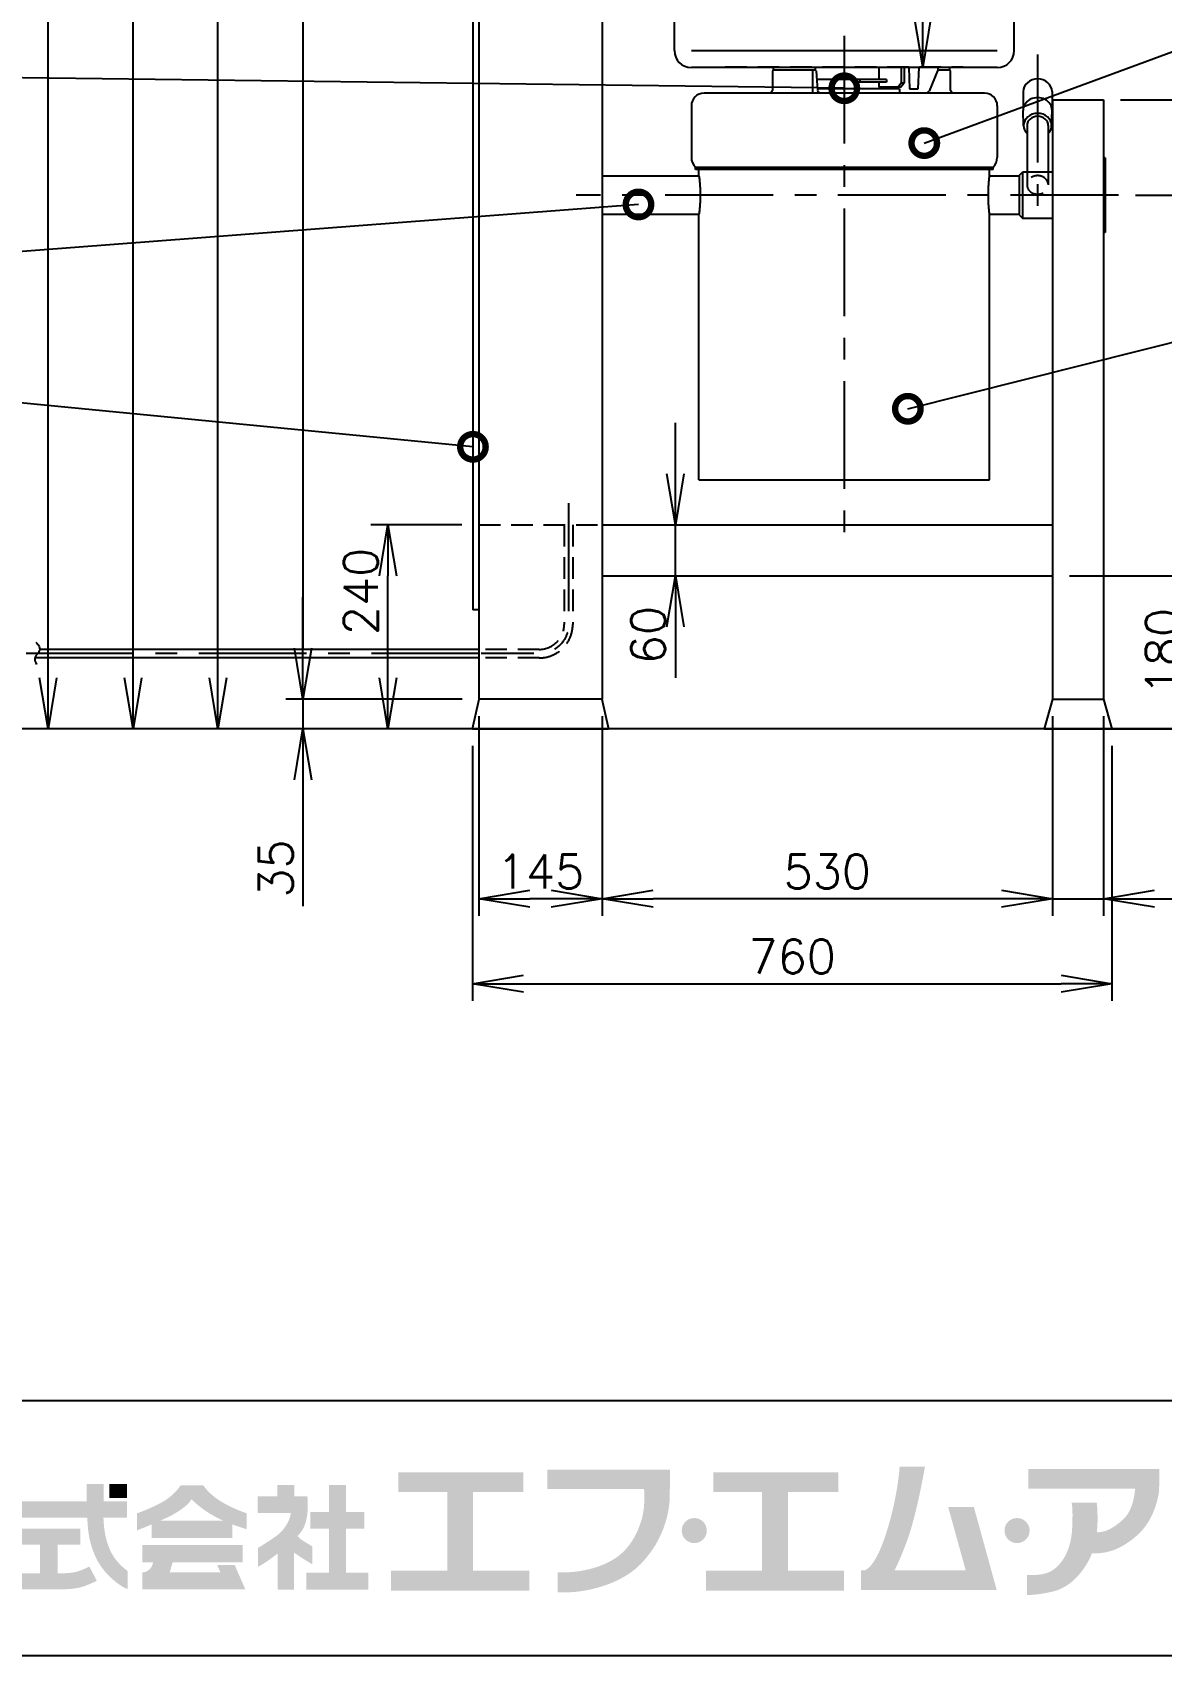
# Model space of a CAD drawing. Extents: x 460 to 8100, y 0 to 5507.
# Drawn here: x 1205 to 2534, y 0 to 1910 of the extents above; entities that cross this region are included whole.
import ezdxf

# ---------------------------------------------------------------- set-up
doc = ezdxf.new("R2010")
doc.units = 0
doc.header["$LTSCALE"] = 4
doc.header["$PDMODE"] = 3
doc.linetypes.add('CENTER', pattern=[50.8, 31.75, -6.35, 6.35, -6.35])
doc.linetypes.add('HIDDEN', pattern=[9.525, 6.35, -3.175])
doc.layers.get('0').update_dxf_attribs({"linetype": 'CONTINUOUS'})
doc.layers.get('DEFPOINTS').update_dxf_attribs({"linetype": 'CONTINUOUS'})
for name, color, linetype in [('DANMEN', 7, 'CONTINUOUS'), ('SUNPOU', 7, 'CONTINUOUS'), ('WAKU', 7, 'CONTINUOUS')]:
    doc.layers.add(name, color=color, linetype=linetype)
doc.styles.get("Standard").update_dxf_attribs({"font": 'romans.shx', "bigfont": 'extfont.shx'})
doc.dimstyles.get("Standard").update_dxf_attribs({"dimscale": 20, "dimtxt": 2, "dimasz": 3, "dimexe": 1, "dimexo": 1, "dimgap": 0.6, "dimtad": 3, "dimdec": 0, "dimzin": 0, "dimdsep": 46, "dimtxsty": 'STANDARD', "dimblk1": 'OPEN', "dimblk2": 'OPEN', "dimsah": 1, "dimcen": 1.5, "dimadec": 0, "dimazin": 0, "dimtfac": 1, "dimtdec": 0, "dimtmove": 0, "dimatfit": 0, "dimldrblk": 'DOTSMALL', "dimfxl": 1, "dimtvp": 1, "dimtolj": 1, "dimtzin": 0, "dimarcsym": 0})

# ---------------------------------------------------------------- blocks, each defined once
blk = doc.blocks.new('_OPEN')
at = {"color": 0, "linetype": 'ByBlock'}
for p, q in [((-1, 0.167), (0, 0)), ((0, 0), (-1, -0.167)), ((0, 0), (-1, 0))]:
    blk.add_line(p, q, dxfattribs=at)
blk = doc.blocks.new('*D2')
at = {"layer": 'DEFPOINTS', "color": 0}
for p in [(1961.6, 1330.4), (1961.6, 1330.4), (1961.6, 1270.4)]:
    blk.add_point(p, dxfattribs=at)
at = {"layer": 'SUNPOU', "color": 0, "lineweight": -2}
for p, q in [((1961.6, 1390.4), (1961.6, 1450.4)), ((1961.6, 1270.4), (1961.6, 1330.4)), ((1961.6, 1210.4), (1961.6, 1150.4))]:
    blk.add_line(p, q, dxfattribs=at)
at = {"layer": 'SUNPOU', "color": 0, "lineweight": -2, "xscale": 60, "yscale": 60, "zscale": 60}
for p, rotation in [((1961.6, 1330.4), 270), ((1961.6, 1270.4), 90)]:
    blk.add_blockref('_OPEN', p, dxfattribs=dict(at, rotation=rotation))
at = {"layer": 'SUNPOU', "color": 0, "insert": (1929.6, 1200.7), "char_height": 40, "attachment_point": 5, "rotation": 90}
blk.add_mtext('\\A1;60', dxfattribs=at)
blk = doc.blocks.new('_DotSmall')
at = {"color": 0, "linetype": 'ByBlock', "const_width": 0.5}
blk.add_lwpolyline([(-0.0625, 0, 1), (0.0625, 0, 1)], format="xyb", close=True, dxfattribs=at)
blk = doc.blocks.new('*D11')
at = {"layer": 'DEFPOINTS', "color": 0}
for p in [(1623.3, 1330.4), (1730.3, 1330.4), (1722.8, 1090.4)]:
    blk.add_point(p, dxfattribs=at)
at = {"layer": 'SUNPOU', "color": 0, "lineweight": -2}
for p, q in [((1710.3, 1330.4), (1603.3, 1330.4)), ((1623.3, 1150.4), (1623.3, 1270.4)), ((1702.8, 1090.4), (1603.3, 1090.4))]:
    blk.add_line(p, q, dxfattribs=at)
at = {"layer": 'SUNPOU', "color": 0, "lineweight": -2, "xscale": 60, "yscale": 60, "zscale": 60}
for p, rotation in [((1623.3, 1330.4), 90), ((1623.3, 1090.4), 270)]:
    blk.add_blockref('_OPEN', p, dxfattribs=dict(at, rotation=rotation))
at = {"layer": 'SUNPOU', "color": 0, "insert": (1591.3, 1252), "char_height": 40, "attachment_point": 5, "rotation": 90}
blk.add_mtext('\\A1;240', dxfattribs=at)
blk = doc.blocks.new('*D12')
at = {"layer": 'DEFPOINTS', "color": 0}
for p in [(1730.8, 1125.4), (1523.3, 1090.4), (1715.3, 1090.4)]:
    blk.add_point(p, dxfattribs=at)
at = {"layer": 'SUNPOU', "color": 0, "lineweight": -2}
for p, q in [((1523.3, 1185.4), (1523.3, 1245.4)), ((1710.8, 1125.4), (1503.3, 1125.4)), ((1523.3, 1125.4), (1523.3, 1090.4)), ((1695.3, 1090.4), (1503.3, 1090.4)), ((1523.3, 1030.4), (1523.3, 881.7))]:
    blk.add_line(p, q, dxfattribs=at)
at = {"layer": 'SUNPOU', "color": 0, "lineweight": -2, "xscale": 60, "yscale": 60, "zscale": 60}
for p, rotation in [((1523.3, 1125.4), 270), ((1523.3, 1090.4), 90)]:
    blk.add_blockref('_OPEN', p, dxfattribs=dict(at, rotation=rotation))
at = {"layer": 'SUNPOU', "color": 0, "insert": (1491.3, 926), "char_height": 40, "attachment_point": 5, "rotation": 90}
blk.add_mtext('\\A1;35', dxfattribs=at)
blk = doc.blocks.new('*D13')
at = {"layer": 'DEFPOINTS', "color": 0}
for p in [(1423.3, 2475.4), (1730.3, 2475.4), (1722.8, 1090.4)]:
    blk.add_point(p, dxfattribs=at)
at = {"layer": 'SUNPOU', "color": 0, "lineweight": -2}
for p, q in [((1710.3, 2475.4), (1403.3, 2475.4)), ((1423.3, 1150.4), (1423.3, 2415.4)), ((1702.8, 1090.4), (1403.3, 1090.4))]:
    blk.add_line(p, q, dxfattribs=at)
at = {"layer": 'SUNPOU', "color": 0, "lineweight": -2, "xscale": 60, "yscale": 60, "zscale": 60}
for p, rotation in [((1423.3, 2475.4), 90), ((1423.3, 1090.4), 270)]:
    blk.add_blockref('_OPEN', p, dxfattribs=dict(at, rotation=rotation))
at = {"layer": 'SUNPOU', "color": 0, "insert": (1391.3, 2016.5), "char_height": 40, "attachment_point": 5, "rotation": 90}
blk.add_mtext('\\A1;1385', dxfattribs=at)
blk = doc.blocks.new('*D14')
at = {"layer": 'DEFPOINTS', "color": 0}
for p in [(1730.3, 2475.4), (1523.3, 1125.4), (1730.8, 1125.4)]:
    blk.add_point(p, dxfattribs=at)
at = {"layer": 'SUNPOU', "color": 0, "lineweight": -2}
for p, q in [((1710.3, 2475.4), (1503.3, 2475.4)), ((1523.3, 2415.4), (1523.3, 1185.4)), ((1710.8, 1125.4), (1503.3, 1125.4))]:
    blk.add_line(p, q, dxfattribs=at)
at = {"layer": 'SUNPOU', "color": 0, "lineweight": -2, "xscale": 60, "yscale": 60, "zscale": 60}
for p, rotation in [((1523.3, 2475.4), 90), ((1523.3, 1125.4), 270)]:
    blk.add_blockref('_OPEN', p, dxfattribs=dict(at, rotation=rotation))
at = {"layer": 'SUNPOU', "color": 0, "insert": (1491.3, 2016.5), "char_height": 40, "attachment_point": 5, "rotation": 90}
blk.add_mtext('\\A1;1350', dxfattribs=at)
blk = doc.blocks.new('*D15')
at = {"layer": 'DEFPOINTS', "color": 0}
for p in [(1223.3, 3003.2), (1910.3, 3003.2), (1722.8, 1090.4)]:
    blk.add_point(p, dxfattribs=at)
at = {"layer": 'SUNPOU', "color": 0, "lineweight": -2}
for p, q in [((1890.3, 3003.2), (1203.3, 3003.2)), ((1223.3, 1150.4), (1223.3, 2943.2)), ((1702.8, 1090.4), (1203.3, 1090.4))]:
    blk.add_line(p, q, dxfattribs=at)
at = {"layer": 'SUNPOU', "color": 0, "lineweight": -2, "xscale": 60, "yscale": 60, "zscale": 60}
for p, rotation in [((1223.3, 3003.2), 90), ((1223.3, 1090.4), 270)]:
    blk.add_blockref('_OPEN', p, dxfattribs=dict(at, rotation=rotation))
at = {"layer": 'SUNPOU', "color": 0, "insert": (1191.3, 2016.5), "char_height": 40, "attachment_point": 5, "rotation": 90}
blk.add_mtext('\\A1;1915', dxfattribs=at)
blk = doc.blocks.new('*D16')
at = {"layer": 'DEFPOINTS', "color": 0}
for p in [(2483, 1718.4), (2667.3, 1718.4), (2475.3, 1090.4)]:
    blk.add_point(p, dxfattribs=at)
at = {"layer": 'SUNPOU', "color": 0, "lineweight": -2}
for p, q in [((2503, 1718.4), (2687.3, 1718.4)), ((2667.3, 1150.4), (2667.3, 1658.4)), ((2495.3, 1090.4), (2687.3, 1090.4))]:
    blk.add_line(p, q, dxfattribs=at)
at = {"layer": 'SUNPOU', "color": 0, "lineweight": -2, "xscale": 60, "yscale": 60, "zscale": 60}
for p, rotation in [((2667.3, 1718.4), 90), ((2667.3, 1090.4), 270)]:
    blk.add_blockref('_OPEN', p, dxfattribs=dict(at, rotation=rotation))
at = {"layer": 'SUNPOU', "color": 0, "insert": (2635.3, 1410.4), "char_height": 40, "attachment_point": 5, "rotation": 90}
blk.add_mtext('\\A1;628', dxfattribs=at)
blk = doc.blocks.new('*D17')
at = {"layer": 'DEFPOINTS', "color": 0}
for p in [(2465.3, 1830.4), (2767.3, 1830.4), (2482.8, 1090.4)]:
    blk.add_point(p, dxfattribs=at)
at = {"layer": 'SUNPOU', "color": 0, "lineweight": -2}
for p, q in [((2485.3, 1830.4), (2787.3, 1830.4)), ((2767.3, 1150.4), (2767.3, 1770.4)), ((2502.8, 1090.4), (2787.3, 1090.4))]:
    blk.add_line(p, q, dxfattribs=at)
at = {"layer": 'SUNPOU', "color": 0, "lineweight": -2, "xscale": 60, "yscale": 60, "zscale": 60}
for p, rotation in [((2767.3, 1830.4), 90), ((2767.3, 1090.4), 270)]:
    blk.add_blockref('_OPEN', p, dxfattribs=dict(at, rotation=rotation))
at = {"layer": 'SUNPOU', "color": 0, "insert": (2735.3, 1460.4), "char_height": 40, "attachment_point": 5, "rotation": 90}
blk.add_mtext('\\A1;740', dxfattribs=at)
blk = doc.blocks.new('*D18')
at = {"layer": 'DEFPOINTS', "color": 0}
for p in [(2193.2, 2381.4), (2867.3, 2381.4), (2475.3, 1090.4)]:
    blk.add_point(p, dxfattribs=at)
at = {"layer": 'SUNPOU', "color": 0, "lineweight": -2}
for p, q in [((2213.2, 2381.4), (2887.3, 2381.4)), ((2867.3, 1150.4), (2867.3, 2321.4)), ((2495.3, 1090.4), (2887.3, 1090.4))]:
    blk.add_line(p, q, dxfattribs=at)
at = {"layer": 'SUNPOU', "color": 0, "lineweight": -2, "xscale": 60, "yscale": 60, "zscale": 60}
for p, rotation in [((2867.3, 2381.4), 90), ((2867.3, 1090.4), 270)]:
    blk.add_blockref('_OPEN', p, dxfattribs=dict(at, rotation=rotation))
at = {"layer": 'SUNPOU', "color": 0, "insert": (2835.3, 1735.9), "char_height": 40, "attachment_point": 5, "rotation": 90}
blk.add_mtext('\\A1;1290', dxfattribs=at)
blk = doc.blocks.new('*D19')
at = {"layer": 'DEFPOINTS', "color": 0}
for p in [(2405.3, 1270.4), (2395.3, 1090.4), (2567.3, 1090.4)]:
    blk.add_point(p, dxfattribs=at)
at = {"layer": 'SUNPOU', "color": 0, "lineweight": -2}
for p, q in [((2425.3, 1270.4), (2587.3, 1270.4)), ((2567.3, 1210.4), (2567.3, 1150.4)), ((2415.3, 1090.4), (2587.3, 1090.4))]:
    blk.add_line(p, q, dxfattribs=at)
at = {"layer": 'SUNPOU', "color": 0, "lineweight": -2, "xscale": 60, "yscale": 60, "zscale": 60}
for p, rotation in [((2567.3, 1270.4), 90), ((2567.3, 1090.4), 270)]:
    blk.add_blockref('_OPEN', p, dxfattribs=dict(at, rotation=rotation))
at = {"layer": 'SUNPOU', "color": 0, "insert": (2535.3, 1181.2), "char_height": 40, "attachment_point": 5, "rotation": 90}
blk.add_mtext('\\A1;180', dxfattribs=at)
blk = doc.blocks.new('*D20')
at = {"layer": 'DEFPOINTS', "color": 0}
for p in [(1875.3, 1125.4), (2405.3, 1125.4), (1875.3, 890.4)]:
    blk.add_point(p, dxfattribs=at)
at = {"layer": 'SUNPOU', "color": 0, "lineweight": -2}
for p, q in [((1875.3, 1105.4), (1875.3, 870.4)), ((2405.3, 1105.4), (2405.3, 870.4)), ((2345.3, 890.4), (1935.3, 890.4))]:
    blk.add_line(p, q, dxfattribs=at)
at = {"layer": 'SUNPOU', "color": 0, "lineweight": -2, "xscale": 60, "yscale": 60, "zscale": 60, "rotation": 180}
blk.add_blockref('_OPEN', (1875.3, 890.4), dxfattribs=at)
at = {"layer": 'SUNPOU', "color": 0, "lineweight": -2, "xscale": 60, "yscale": 60, "zscale": 60}
blk.add_blockref('_OPEN', (2405.3, 890.4), dxfattribs=at)
at = {"layer": 'SUNPOU', "color": 0, "insert": (2140.3, 922.4), "char_height": 40, "attachment_point": 5}
blk.add_mtext('\\A1;530', dxfattribs=at)
blk = doc.blocks.new('*D21')
at = {"layer": 'DEFPOINTS', "color": 0}
for p in [(1722.8, 1090.4), (2475.3, 1090.4), (2475.3, 790.4)]:
    blk.add_point(p, dxfattribs=at)
at = {"layer": 'SUNPOU', "color": 0, "lineweight": -2}
for p, q in [((1722.8, 1070.4), (1722.8, 770.4)), ((2475.3, 1070.4), (2475.3, 770.4)), ((1782.8, 790.4), (2415.3, 790.4))]:
    blk.add_line(p, q, dxfattribs=at)
at = {"layer": 'SUNPOU', "color": 0, "lineweight": -2, "xscale": 60, "yscale": 60, "zscale": 60, "rotation": 180}
blk.add_blockref('_OPEN', (1722.8, 790.4), dxfattribs=at)
at = {"layer": 'SUNPOU', "color": 0, "lineweight": -2, "xscale": 60, "yscale": 60, "zscale": 60}
blk.add_blockref('_OPEN', (2475.3, 790.4), dxfattribs=at)
at = {"layer": 'SUNPOU', "color": 0, "insert": (2099, 822.4), "char_height": 40, "attachment_point": 5}
blk.add_mtext('\\A1;760', dxfattribs=at)
blk = doc.blocks.new('*D22')
at = {"layer": 'DEFPOINTS', "color": 0}
for p in [(1730.3, 1125.4), (1875.3, 1125.4), (1730.3, 890.4)]:
    blk.add_point(p, dxfattribs=at)
at = {"layer": 'SUNPOU', "color": 0, "lineweight": -2}
for p, q in [((1730.3, 1105.4), (1730.3, 870.4)), ((1875.3, 1105.4), (1875.3, 870.4)), ((1815.3, 890.4), (1790.3, 890.4))]:
    blk.add_line(p, q, dxfattribs=at)
at = {"layer": 'SUNPOU', "color": 0, "lineweight": -2, "xscale": 60, "yscale": 60, "zscale": 60, "rotation": 180}
blk.add_blockref('_OPEN', (1730.3, 890.4), dxfattribs=at)
at = {"layer": 'SUNPOU', "color": 0, "lineweight": -2, "xscale": 60, "yscale": 60, "zscale": 60}
blk.add_blockref('_OPEN', (1875.3, 890.4), dxfattribs=at)
at = {"layer": 'SUNPOU', "color": 0, "insert": (1802.8, 922.4), "char_height": 40, "attachment_point": 5}
blk.add_mtext('\\A1;145', dxfattribs=at)
blk = doc.blocks.new('*D24')
at = {"layer": 'DEFPOINTS', "color": 0}
for p in [(2252.6, 2248.4), (2252.6, 1869.4), (2252.6, 1869.4)]:
    blk.add_point(p, dxfattribs=at)
at = {"layer": 'SUNPOU', "color": 0, "lineweight": -2}
blk.add_line((2252.6, 2188.4), (2252.6, 1929.4), dxfattribs=at)
at = {"layer": 'SUNPOU', "color": 0, "lineweight": -2, "xscale": 60, "yscale": 60, "zscale": 60}
for p, rotation in [((2252.6, 2248.4), 90), ((2252.6, 1869.4), 270)]:
    blk.add_blockref('_OPEN', p, dxfattribs=dict(at, rotation=rotation))
at = {"layer": 'SUNPOU', "color": 0, "insert": (2220.6, 2058.9), "char_height": 40, "attachment_point": 5, "rotation": 90}
blk.add_mtext('\\A1;380', dxfattribs=at)
blk = doc.blocks.new('*D5')
at = {"layer": 'DEFPOINTS', "color": 0}
for p in [(2405.3, 1125.4), (2465.3, 1125.4), (2465.3, 890.4)]:
    blk.add_point(p, dxfattribs=at)
at = {"layer": 'SUNPOU', "color": 0, "lineweight": -2}
for p, q in [((2405.3, 1105.4), (2405.3, 870.4)), ((2465.3, 1105.4), (2465.3, 870.4)), ((2345.3, 890.4), (2285.3, 890.4)), ((2405.3, 890.4), (2465.3, 890.4)), ((2525.3, 890.4), (2683.1, 890.4))]:
    blk.add_line(p, q, dxfattribs=at)
at = {"layer": 'SUNPOU', "color": 0, "lineweight": -2, "xscale": 60, "yscale": 60, "zscale": 60}
blk.add_blockref('_OPEN', (2405.3, 890.4), dxfattribs=at)
at = {"layer": 'SUNPOU', "color": 0, "lineweight": -2, "xscale": 60, "yscale": 60, "zscale": 60, "rotation": 180}
blk.add_blockref('_OPEN', (2465.3, 890.4), dxfattribs=at)
at = {"layer": 'SUNPOU', "color": 0, "insert": (2639.7, 922.4), "char_height": 40, "attachment_point": 5}
blk.add_mtext('\\A1;60', dxfattribs=at)
blk = doc.blocks.new('*D29')
at = {"layer": 'DEFPOINTS', "color": 0}
for p in [(1323.3, 2825.3), (1767.2, 2825.3), (1722.8, 1090.4)]:
    blk.add_point(p, dxfattribs=at)
at = {"layer": 'SUNPOU', "color": 0, "lineweight": -2}
for p, q in [((1747.2, 2825.3), (1303.3, 2825.3)), ((1323.3, 1150.4), (1323.3, 2765.3)), ((1702.8, 1090.4), (1303.3, 1090.4))]:
    blk.add_line(p, q, dxfattribs=at)
at = {"layer": 'SUNPOU', "color": 0, "lineweight": -2, "xscale": 60, "yscale": 60, "zscale": 60}
for p, rotation in [((1323.3, 2825.3), 90), ((1323.3, 1090.4), 270)]:
    blk.add_blockref('_OPEN', p, dxfattribs=dict(at, rotation=rotation))
at = {"layer": 'SUNPOU', "color": 0, "insert": (1291.3, 2016.5), "char_height": 40, "attachment_point": 5, "rotation": 90}
blk.add_mtext('\\A1;1735', dxfattribs=at)

msp = doc.modelspace()

# ---------------------------------------------------------------- hatches: boundary and pattern name
at = {"layer": 'WAKU'}
for points in [[(1723.4, 100), (1723.4, 192.6), (1782.6, 192.6), (1782.6, 215.6), (1635.5, 215.6), (1635.5, 192.6), (1693.1, 192.6), (1693.1, 100), (1626.9, 100), (1626.9, 76.3), (1789.6, 76.3), (1789.6, 100)], [(2093.9, 100), (2093.9, 192.6), (2153.1, 192.6), (2153.1, 215.6), (2006, 215.6), (2006, 192.6), (2063.6, 192.6), (2063.6, 100), (1997.4, 100), (1997.4, 76.3), (2160.1, 76.3), (2160.1, 100)], [(1316.1, 185.5), (1295.3, 185.5), (1295.3, 201.8), (1316.1, 201.8)], [(1573.8, 97.4), (1573.8, 149.3), (1595.6, 149.3), (1595.6, 168.8), (1573.8, 168.8), (1573.8, 200.6), (1554.1, 200.6), (1554.1, 168.8), (1532.1, 168.8), (1532.1, 149.3), (1554.1, 149.3), (1554.1, 97.4), (1527.4, 97.4), (1527.4, 77.7), (1600.3, 77.7), (1600.3, 97.4)]]:
    msp.add_hatch(color=1, dxfattribs=at).paths.add_polyline_path(points)
h = msp.add_hatch(color=1, dxfattribs=at)
edge = h.paths.add_edge_path()
edge.add_spline(control_points=[(1955, 196.1), (1955, 196.1), (1955, 200.2), (1955, 200.2), (1955, 202.9), (1955.1, 204.5), (1955, 204.7), (1955, 204.7), (1955, 218.7), (1955, 218.7), (1955, 218.7), (1810.7, 218.7), (1810.7, 218.7), (1810.7, 218.7), (1810.7, 196.1), (1810.7, 196.1), (1810.7, 196.1), (1924.7, 196.1), (1924.7, 196.1), (1925.3, 188.2), (1925.7, 171.6), (1921.1, 157.5), (1916.2, 142.7), (1910, 132.1), (1901.4, 123.2), (1884.1, 105.2), (1851.7, 96.7), (1823.2, 97.9), (1823.2, 97.9), (1823.2, 97.9), (1823.2, 97.9), (1823.2, 97.9), (1823.2, 74.3), (1823.2, 74.3), (1823.2, 74.3), (1823.2, 74.3), (1823.2, 74.3), (1858.2, 72.8), (1898.6, 84.9), (1920.5, 107.5), (1931, 118.3), (1940.4, 131.4), (1947, 148.3), (1953.3, 164.5), (1955, 179.2), (1954.9, 189.5), (1954.9, 192), (1954.9, 194.2), (1955, 196.1), (1955, 196.1), (1955, 196.1), (1955, 196.1)], knot_values=[0, 0, 0, 0, 1, 1, 1, 2, 2, 2, 3, 3, 3, 4, 4, 4, 5, 5, 5, 6, 6, 6, 7, 7, 7, 8, 8, 8, 9, 9, 9, 10, 10, 10, 11, 11, 11, 12, 12, 12, 13, 13, 13, 14, 14, 14, 15, 15, 15, 16, 16, 16, 17, 17, 17, 17], degree=3, periodic=0)
h = msp.add_hatch(color=1, dxfattribs=at)
edge = h.paths.add_edge_path()
edge.add_spline(control_points=[(2312.8, 174.6), (2312.8, 174.6), (2282.6, 174.6), (2282.6, 174.6), (2282.6, 174.6), (2303.1, 100.4), (2303.1, 100.4), (2303.1, 100.4), (2219.5, 100.4), (2219.5, 100.4), (2221.9, 105.1), (2227.3, 116.2), (2234.3, 135.5), (2245.8, 166.7), (2255.2, 222.3), (2255.2, 222.3), (2255.2, 222.3), (2225.4, 222.3), (2225.4, 222.3), (2225.4, 222.3), (2223.4, 185), (2208.4, 140.3), (2198.3, 109.8), (2189.1, 102.2), (2184.4, 100.4), (2184.4, 100.4), (2179.9, 100.4), (2179.9, 100.4), (2179.9, 100.4), (2179.9, 77.3), (2179.9, 77.3), (2179.9, 77.3), (2309.5, 77.3), (2309.5, 77.3), (2309.5, 77.3), (2329.2, 77.3), (2329.2, 77.3), (2329.2, 77.3), (2339.6, 77.3), (2339.6, 77.3), (2339.6, 77.3), (2312.8, 174.6), (2312.8, 174.6)], knot_values=[0, 0, 0, 0, 1, 1, 1, 2, 2, 2, 3, 3, 3, 4, 4, 4, 5, 5, 5, 6, 6, 6, 7, 7, 7, 8, 8, 8, 9, 9, 9, 10, 10, 10, 11, 11, 11, 12, 12, 12, 13, 13, 13, 14, 14, 14, 14], degree=3, periodic=0)
h = msp.add_hatch(color=1, dxfattribs=at)
edge = h.paths.add_edge_path()
edge.add_spline(control_points=[(2531, 203.2), (2531, 203.2), (2531, 219.5), (2531, 219.5), (2531, 219.5), (2377, 219.5), (2377, 219.5), (2377, 219.5), (2377, 196.3), (2377, 196.3), (2377, 196.3), (2502.5, 196.3), (2502.5, 196.3), (2502.1, 190.1), (2499.9, 170.8), (2489, 160.7), (2475.9, 148.5), (2466.4, 145), (2457.7, 145), (2457.6, 145), (2457.6, 145), (2457.5, 145), (2459.4, 162.9), (2457.4, 179.8), (2457.4, 179.8), (2457.4, 179.8), (2427.8, 179.8), (2427.8, 179.8), (2427.8, 179.8), (2429.7, 174.8), (2428.4, 149.1), (2426.9, 121.2), (2414.7, 105.8), (2404, 99.5), (2393.3, 93.1), (2375.3, 94.8), (2375.3, 94.8), (2375.3, 94.8), (2375.3, 71.3), (2375.3, 71.3), (2375.3, 71.3), (2384.6, 70.5), (2404.9, 75.1), (2422.9, 79.2), (2438.4, 92.8), (2449.8, 115.4), (2450.1, 116), (2451.2, 119.5), (2451.5, 120.1), (2465.4, 120.2), (2481.4, 121.3), (2504.1, 140.7), (2521.8, 155.7), (2528.7, 179.4), (2530.5, 192.3), (2530.5, 192.3), (2531, 203.2), (2531, 203.2)], knot_values=[0, 0, 0, 0, 1, 1, 1, 2, 2, 2, 3, 3, 3, 4, 4, 4, 5, 5, 5, 6, 6, 6, 7, 7, 7, 8, 8, 8, 9, 9, 9, 10, 10, 10, 11, 11, 11, 12, 12, 12, 13, 13, 13, 14, 14, 14, 15, 15, 15, 16, 16, 16, 17, 17, 17, 18, 18, 18, 19, 19, 19, 19], degree=3, periodic=0)
h = msp.add_hatch(color=1, dxfattribs=at)
edge = h.paths.add_edge_path()
edge.add_spline(control_points=[(1298.4, 120), (1294.6, 126.9), (1291.7, 135.7), (1290.3, 144.1), (1289.1, 150.8), (1288.7, 157.8), (1288.5, 162.2), (1288.5, 162.2), (1316.1, 162.2), (1316.1, 162.2), (1316.1, 162.2), (1316.1, 181.3), (1316.1, 181.3), (1316.1, 181.3), (1288.9, 181.3), (1288.9, 181.3), (1288.9, 181.3), (1288.9, 201.8), (1288.9, 201.8), (1288.9, 201.8), (1268.7, 201.8), (1268.7, 201.8), (1268.7, 201.8), (1268.7, 181.3), (1268.7, 181.3), (1268.7, 181.3), (1185.5, 181.3), (1185.5, 181.3), (1185.5, 181.3), (1185.5, 162.2), (1185.5, 162.2), (1185.5, 162.2), (1269.5, 162.2), (1269.5, 162.2), (1269.7, 157.2), (1270.1, 149.1), (1271.5, 140.9), (1273.3, 130.5), (1277.1, 119.6), (1281.8, 111), (1292.2, 92.1), (1309.8, 81.7), (1311.4, 80.8), (1313, 79.8), (1317.1, 78.1), (1317.1, 78.1), (1317.1, 78.1), (1317.1, 99.3), (1317.1, 99.3), (1312.2, 102.9), (1303.8, 110.1), (1298.4, 120)], knot_values=[0, 0, 0, 0, 1, 1, 1, 2, 2, 2, 3, 3, 3, 4, 4, 4, 5, 5, 5, 6, 6, 6, 7, 7, 7, 8, 8, 8, 9, 9, 9, 10, 10, 10, 11, 11, 11, 12, 12, 12, 13, 13, 13, 14, 14, 14, 15, 15, 15, 16, 16, 16, 17, 17, 17, 17], degree=3, periodic=0)
h = msp.add_hatch(color=1, dxfattribs=at)
edge = h.paths.add_edge_path()
edge.add_spline(control_points=[(1355.1, 158.6), (1361.1, 161.2), (1366.7, 163.8), (1369.9, 165.6), (1380, 171.3), (1389.9, 178.6), (1391.7, 183.5), (1392.1, 183.6), (1392.5, 183.8), (1393, 183.4), (1393.1, 182.2), (1404.1, 173), (1412.5, 167.7), (1418.1, 164.2), (1424.1, 161.1), (1429.9, 158.6), (1429.9, 158.6), (1355.1, 158.6), (1355.1, 158.6)], knot_values=[0, 0, 0, 0, 1, 1, 1, 2, 2, 2, 3, 3, 3, 4, 4, 4, 5, 5, 5, 6, 6, 6, 6], degree=3, periodic=0)
edge = h.paths.add_edge_path(flags=16)
edge.add_spline(control_points=[(1457.1, 167.4), (1457.1, 167.4), (1444.6, 171.4), (1431.4, 178.6), (1412.8, 188.7), (1406, 200.4), (1406, 200.4), (1406, 200.4), (1379.3, 200.4), (1379.3, 200.4), (1379.3, 200.4), (1372.3, 187.9), (1355.7, 179.4), (1339.1, 170.8), (1327.9, 167.4), (1327.9, 167.4), (1327.9, 167.4), (1327.9, 147.2), (1327.9, 147.2), (1327.9, 147.2), (1336, 150.4), (1345.3, 154.3), (1345.3, 154.3), (1345.3, 138.4), (1345.3, 138.4), (1345.3, 138.4), (1440.3, 138.4), (1440.3, 138.4), (1440.3, 138.4), (1440.3, 154.3), (1440.3, 154.3), (1450, 150.6), (1457.1, 148.7), (1457.1, 148.7), (1457.1, 148.7), (1457.1, 167.4), (1457.1, 167.4)], knot_values=[0, 0, 0, 0, 1, 1, 1, 2, 2, 2, 3, 3, 3, 4, 4, 4, 5, 5, 5, 6, 6, 6, 7, 7, 7, 8, 8, 8, 9, 9, 9, 10, 10, 10, 11, 11, 11, 12, 12, 12, 12], degree=3, periodic=0)
h = msp.add_hatch(color=1, dxfattribs=at)
edge = h.paths.add_edge_path()
edge.add_spline(control_points=[(1534.2, 128.5), (1534.2, 128.5), (1525.4, 133.5), (1521.2, 136.6), (1519.5, 137.8), (1518.1, 139.3), (1517, 140.6), (1520.2, 144.1), (1522.9, 147.7), (1524.6, 151.4), (1531, 165.1), (1528.5, 187.4), (1528.5, 187.4), (1528.5, 187.4), (1513.1, 187.4), (1513.1, 187.4), (1513.1, 187.4), (1513.1, 200.6), (1513.1, 200.6), (1513.1, 200.6), (1493.2, 200.6), (1493.2, 200.6), (1493.2, 200.6), (1493.2, 187.4), (1493.2, 187.4), (1493.2, 187.4), (1469.8, 187.4), (1469.8, 187.4), (1469.8, 187.4), (1469.8, 167.7), (1469.8, 167.7), (1469.8, 167.7), (1509, 167.7), (1509, 167.7), (1508.3, 158.9), (1501.1, 147.9), (1494, 142.3), (1486.4, 136.3), (1470.5, 126.7), (1470.5, 126.7), (1470.5, 126.7), (1470.5, 104.4), (1470.5, 104.4), (1470.5, 104.4), (1477.6, 108), (1488.3, 116.1), (1489.8, 117.3), (1491.7, 118.7), (1493.7, 120.2), (1493.7, 120.2), (1493.7, 77.7), (1493.7, 77.7), (1493.7, 77.7), (1512.9, 77.7), (1512.9, 77.7), (1512.9, 77.7), (1512.9, 121.1), (1512.9, 121.1), (1521.7, 114.5), (1534.2, 107.5), (1534.2, 107.5), (1534.2, 107.5), (1534.2, 128.5), (1534.2, 128.5)], knot_values=[0, 0, 0, 0, 1, 1, 1, 2, 2, 2, 3, 3, 3, 4, 4, 4, 5, 5, 5, 6, 6, 6, 7, 7, 7, 8, 8, 8, 9, 9, 9, 10, 10, 10, 11, 11, 11, 12, 12, 12, 13, 13, 13, 14, 14, 14, 15, 15, 15, 16, 16, 16, 17, 17, 17, 18, 18, 18, 19, 19, 19, 20, 20, 20, 21, 21, 21, 21], degree=3, periodic=0)
h = msp.add_hatch(color=1, dxfattribs=at)
edge = h.paths.add_edge_path()
edge.add_spline(control_points=[(1998.5, 147), (1998.5, 138.9), (1991.9, 132.3), (1983.7, 132.3), (1975.6, 132.3), (1969, 138.9), (1969, 147), (1969, 155.2), (1975.6, 161.8), (1983.7, 161.8), (1991.9, 161.8), (1998.5, 155.2), (1998.5, 147)], knot_values=[0, 0, 0, 0, 1, 1, 1, 2, 2, 2, 3, 3, 3, 4, 4, 4, 4], degree=3, periodic=0)
h = msp.add_hatch(color=1, dxfattribs=at)
edge = h.paths.add_edge_path()
edge.add_spline(control_points=[(2378.4, 147), (2378.4, 138.9), (2371.7, 132.3), (2363.6, 132.3), (2355.4, 132.3), (2348.8, 138.9), (2348.8, 147), (2348.8, 155.2), (2355.4, 161.8), (2363.6, 161.8), (2371.7, 161.8), (2378.4, 155.2), (2378.4, 147)], knot_values=[0, 0, 0, 0, 1, 1, 1, 2, 2, 2, 3, 3, 3, 4, 4, 4, 4], degree=3, periodic=0)
h = msp.add_hatch(color=1, dxfattribs=at)
edge = h.paths.add_edge_path()
edge.add_spline(control_points=[(1271.9, 104.7), (1269.3, 103.4), (1261.3, 99.6), (1255.8, 98.3), (1252.8, 97.7), (1246.8, 96.8), (1241.8, 96.8), (1241.8, 96.8), (1240.7, 96.8), (1240.7, 96.8), (1240.7, 96.8), (1240.7, 96.8), (1240.7, 96.8), (1240.7, 96.8), (1234.5, 96.8), (1234.5, 96.8), (1234.5, 96.8), (1234.5, 130.3), (1234.5, 130.3), (1234.5, 130.3), (1261.5, 130.3), (1261.5, 130.3), (1261.5, 130.3), (1261.5, 149.3), (1261.5, 149.3), (1261.5, 149.3), (1188.1, 149.3), (1188.1, 149.3), (1188.1, 149.3), (1188.1, 130.3), (1188.1, 130.3), (1188.1, 130.3), (1213.8, 130.3), (1213.8, 130.3), (1213.8, 130.3), (1213.8, 96.8), (1213.8, 96.8), (1213.8, 96.8), (1188.1, 96.9), (1188.1, 96.9), (1188.1, 96.9), (1188.1, 77.9), (1188.1, 77.9), (1188.1, 77.9), (1240.7, 78), (1240.7, 78), (1240.7, 78), (1241.8, 78), (1241.8, 78), (1247.7, 78), (1255.2, 78.8), (1259.9, 79.9), (1268.9, 81.9), (1279.5, 87.4), (1280.7, 88), (1280.7, 88), (1271.9, 104.7), (1271.9, 104.7)], knot_values=[0, 0, 0, 0, 1, 1, 1, 2, 2, 2, 3, 3, 3, 4, 4, 4, 5, 5, 5, 6, 6, 6, 7, 7, 7, 8, 8, 8, 9, 9, 9, 10, 10, 10, 11, 11, 11, 12, 12, 12, 13, 13, 13, 14, 14, 14, 15, 15, 15, 16, 16, 16, 17, 17, 17, 18, 18, 18, 19, 19, 19, 19], degree=3, periodic=0)
h = msp.add_hatch(color=1, dxfattribs=at)
edge = h.paths.add_edge_path()
edge.add_spline(control_points=[(1443, 106.4), (1443, 106.4), (1422.4, 106.4), (1422.4, 106.4), (1422.4, 106.4), (1426.1, 98), (1426.1, 98), (1426.1, 98), (1366.6, 98), (1366.6, 98), (1366.6, 98), (1369.9, 109.5), (1369.9, 109.5), (1369.9, 109.5), (1452.2, 109.5), (1452.2, 109.5), (1452.2, 109.5), (1452.2, 130.1), (1452.2, 130.1), (1452.2, 130.1), (1334.3, 130.1), (1334.3, 130.1), (1334.3, 130.1), (1334.3, 109.5), (1334.3, 109.5), (1334.3, 109.5), (1346.9, 109.5), (1346.9, 109.5), (1346.5, 107.7), (1345.7, 104.6), (1344, 102.9), (1341.5, 100.4), (1341.1, 99.8), (1338.7, 98.8), (1337.8, 98.4), (1337.1, 98.2), (1336.5, 98), (1336.5, 98), (1334.3, 98), (1334.3, 98), (1334.3, 98), (1334.3, 77.8), (1334.3, 77.8), (1334.3, 77.8), (1454.7, 77.8), (1454.7, 77.8), (1454.7, 77.8), (1455.5, 77.8), (1455.5, 77.8), (1455.5, 77.8), (1443, 106.4), (1443, 106.4)], knot_values=[0, 0, 0, 0, 1, 1, 1, 2, 2, 2, 3, 3, 3, 4, 4, 4, 5, 5, 5, 6, 6, 6, 7, 7, 7, 8, 8, 8, 9, 9, 9, 10, 10, 10, 11, 11, 11, 12, 12, 12, 13, 13, 13, 14, 14, 14, 15, 15, 15, 16, 16, 16, 17, 17, 17, 17], degree=3, periodic=0)

# ---------------------------------------------------------------- linework, layer by layer
at = {"color": 2, "extrusion": (0, 1, 0)}
for p, q in [((1730.3, 2475.4), (1730.3, 1125.4)), ((1875.3, 2475.4), (1875.3, 1125.4)), ((2405.3, 1830.4), (2405.3, 1125.4)), ((2465.3, 1830.4), (2465.3, 1125.4)), ((2375.3, 1800.2), (2375.3, 1745.9)), ((2400.3, 1800.2), (2400.3, 1745.9)), ((1875.3, 1740.9), (1989.3, 1740.9)), ((2331.3, 1740.9), (2366.3, 1740.9)), ((2370.3, 1690.9), (2370.3, 1745.9)), ((1875.3, 1695.9), (1989.3, 1695.9)), ((2331.3, 1695.9), (2366.3, 1695.9)), ((1875.3, 1330.4), (2405.3, 1330.4)), ((1875.3, 1270.4), (2405.3, 1270.4)), ((1875.3, 1125.4), (1730.3, 1125.4)), ((2405.3, 1125.4), (2465.3, 1125.4))]:
    msp.add_line(p, q, dxfattribs=at)
at = {"color": 2}
for p, q in [((1723.3, 2430.5), (1723.3, 1230.4)), ((1960.3, 1888.4), (1960.3, 2240.9)), ((2360.3, 1888.4), (2360.3, 2240.9)), ((1980.3, 1888.4), (2340.3, 1888.4)), ((2340.3, 1868.4), (1980.3, 1868.4)), ((2075.8, 1864.4), (2075.8, 1841.4)), ((2076.8, 1865.4), (2076.8, 1868.4)), ((2126.3, 1865.4), (2076.8, 1865.4)), ((2122.7, 1864.6), (2122.7, 1838.4)), ((2126.3, 1865.4), (2126.3, 1868.4)), ((2127.3, 1864.5), (2128.8, 1841.3)), ((2209.8, 1854.4), (2127.9, 1854.4)), ((2175.2, 1854.4), (2175.2, 1851.2)), ((2178.4, 1854.4), (2178.4, 1851.2)), ((2200.9, 1868.4), (2200.9, 1854.4)), ((2209.8, 1854.4), (2209.8, 1851.2)), ((2227.4, 1868.4), (2227.4, 1850.4)), ((2230.6, 1868.4), (2230.6, 1850.4)), ((2236.2, 1868.4), (2237.2, 1843.4)), ((2247.2, 1843.4), (2248.2, 1868.4)), ((2270, 1864.8), (2260.1, 1840.7)), ((2270.9, 1865.4), (2270.9, 1868.4)), ((2284.3, 1865.4), (2270.9, 1865.4)), ((2284.3, 1865.4), (2284.3, 1868.4)), ((2285.3, 1841.4), (2285.3, 1864.4)), ((2325.3, 1838.4), (1995.3, 1838.4)), ((2073.8, 1839.4), (2073.8, 1838.4)), ((2225.3, 1843.4), (2128.7, 1843.4)), ((2130.8, 1839.4), (2130.8, 1838.4)), ((2209.8, 1851.2), (2175.2, 1851.2)), ((2200.9, 1851.2), (2200.9, 1845.4)), ((2226.4, 1845.4), (2200.9, 1845.4)), ((2217.8, 1845.4), (2217.8, 1843.4)), ((2223.2, 1845.4), (2227.4, 1850.4)), ((2225.3, 1843.4), (2225.3, 1838.4)), ((2226.4, 1845.4), (2230.6, 1850.4)), ((2227.4, 1850.4), (2230.6, 1850.4)), ((2237.2, 1843.4), (2247.2, 1843.4)), ((2258.3, 1838.4), (2258.3, 1839.4)), ((2287.3, 1839.4), (2287.3, 1838.4)), ((2370.8, 1840.2), (2370.8, 1818.3)), ((2404.8, 1840.2), (2404.8, 1818.3)), ((1980.3, 1823.4), (1980.3, 1762.6)), ((2340.3, 1823.4), (2340.3, 1762.6)), ((2371.3, 1799.9), (2370.8, 1817.9)), ((2404.3, 1799.9), (2404.8, 1817.9)), ((2405.3, 1830.4), (2465.3, 1830.4)), ((2467.3, 1762.4), (2465.3, 1762.4)), ((2467.3, 1762.4), (2467.3, 1674.4)), ((1985.3, 1751.4), (2335.3, 1751.4)), ((1985.3, 1748.4), (1985.3, 1751.4)), ((2335.3, 1748.4), (1985.3, 1748.4)), ((1989.3, 1740.9), (1989.3, 1748.4)), ((2331.3, 1740.9), (2331.3, 1748.4)), ((2335.3, 1748.4), (2335.3, 1751.4)), ((2366.3, 1741.9), (2370.3, 1745.9)), ((2366.3, 1694.9), (2366.3, 1741.9)), ((2370.3, 1745.9), (2405.3, 1745.9)), ((1989.3, 1383.4), (1989.3, 1695.9)), ((2331.3, 1383.4), (2331.3, 1695.9)), ((2366.3, 1694.9), (2370.3, 1690.9)), ((2405.3, 1690.9), (2370.3, 1690.9)), ((2467.3, 1674.4), (2465.3, 1674.4)), ((1989.3, 1383.4), (2331.3, 1383.4)), ((1730.3, 1230.4), (1723.3, 1230.4)), ((1730.3, 1173.9), (1208, 1173.9)), ((1730.3, 1183.9), (1213.5, 1183.9)), ((1722.8, 1090.4), (1730.8, 1125.4)), ((1874.8, 1125.4), (1882.8, 1090.4)), ((2405.3, 1125.4), (2395.3, 1090.4)), ((2465.3, 1125.4), (2475.3, 1090.4)), ((1722.8, 1090.4), (1882.8, 1090.4)), ((2395.3, 1090.4), (2475.3, 1090.4))]:
    msp.add_line(p, q, dxfattribs=at)
at = {"color": 2, "linetype": 'CENTER'}
for p, q in [((2160.3, 1906), (2160.3, 1304.5)), ((2387.8, 1883.7), (2387.8, 1686.7)), ((2483, 1718.4), (1844.6, 1718.4)), ((1730.8, 1178.9), (1107, 1178.9))]:
    msp.add_line(p, q, dxfattribs=at)
at = {"color": 2}
for centre, radius, start, end in [((1980.3, 1888.4), 20, 180, 270), ((2340.3, 1888.4), 20, 270, 0), ((2076.8, 1864.4), 1, 90, 180), ((2126.3, 1864.4), 1, 3.8236, 90), ((2270.9, 1864.4), 1, 90, 157.7095), ((2284.3, 1864.4), 1, 0, 90), ((1995.3, 1823.4), 15, 90, 180), ((2073.8, 1841.4), 2, 270, 0), ((2130.8, 1841.4), 2, 183.8236, 270), ((2258.3, 1841.4), 2, 270, 337.7095), ((2287.3, 1841.4), 2, 180, 270), ((2325.3, 1823.4), 15, 0, 90), ((1995.3, 1762.6), 15, 180, 228.1897), ((2325.3, 1762.6), 15, 311.8103, 0)]:
    msp.add_arc(centre, radius, start, end, dxfattribs=at)
for centre, major_axis, start_param, end_param in [((2387.8, 1840.2), (-17, 0), 3.141593, 6.283185), ((2387.8, 1818.3), (-17, 0), 3.117352, 6.307426), ((2387.8, 1800.2), (-16.5, 0), 3.141593, 6.283185), ((2387.8, 1800.2), (-16.5, 0), 6.283185, 6.99439), ((2387.8, 1800.2), (-12.5, 0), 3.141593, 6.283185), ((2387.8, 1800.2), (-16.5, 0), 2.430387, 3.141593)]:
    msp.add_ellipse(centre, major_axis=major_axis, ratio=0.873418, start_param=start_param, end_param=end_param, dxfattribs=at)
for points, knots in [([(1989.3, 1740.9), (1989.3, 1740.9), (1989.3, 1740.9), (1989.3, 1740.8), (1989.3, 1740.6), (1989.4, 1740.2), (1989.4, 1739.8), (1989.6, 1738.6), (1989.6, 1737.9), (1989.8, 1736.7), (1989.8, 1736.2), (1989.9, 1735.3), (1990, 1734.8), (1990.1, 1733.8), (1990.1, 1733.3), (1990.2, 1732.2), (1990.3, 1731.6), (1990.4, 1729.8), (1990.5, 1728.4), (1990.6, 1725.7), (1990.7, 1724.2), (1990.7, 1722), (1990.7, 1721.3), (1990.8, 1719.8), (1990.8, 1719.1), (1990.8, 1717.7), (1990.8, 1717), (1990.7, 1715.5), (1990.7, 1714.8), (1990.7, 1712.6), (1990.6, 1711.2), (1990.5, 1708.4), (1990.4, 1707.1), (1990.3, 1705.3), (1990.2, 1704.7), (1990.1, 1703.5), (1990.1, 1703), (1990, 1702), (1989.9, 1701.5), (1989.8, 1700.6), (1989.8, 1700.2), (1989.6, 1698.9), (1989.6, 1698.2), (1989.4, 1697.1), (1989.4, 1696.6), (1989.3, 1696.2), (1989.3, 1696.1), (1989.3, 1696), (1989.3, 1695.9), (1989.3, 1695.9)], [33.944602, 33.944602, 33.944602, 33.944602, 36.066128, 36.066128, 38.187655, 38.187655, 42.430708, 42.430708, 46.673761, 46.673761, 48.795287, 48.795287, 50.916814, 50.916814, 53.038362, 53.038362, 55.159911, 55.159911, 59.403009, 59.403009, 63.646106, 63.646106, 65.767655, 65.767655, 67.889204, 67.889204, 70.010753, 70.010753, 72.132302, 72.132302, 76.375399, 76.375399, 80.618497, 80.618497, 82.740045, 82.740045, 84.861594, 84.861594, 86.983121, 86.983121, 89.104647, 89.104647, 93.3477, 93.3477, 97.590753, 97.590753, 99.712279, 99.712279, 101.833806, 101.833806, 101.833806, 101.833806]), ([(2331.3, 1695.9), (2331.3, 1695.9), (2331.3, 1696), (2331.2, 1696.1), (2331.2, 1696.2), (2331.2, 1696.6), (2331.1, 1697.1), (2331, 1698.2), (2330.9, 1698.9), (2330.8, 1700.2), (2330.7, 1700.6), (2330.6, 1701.5), (2330.6, 1702), (2330.5, 1703), (2330.4, 1703.5), (2330.3, 1704.7), (2330.3, 1705.3), (2330.2, 1707.1), (2330.1, 1708.4), (2329.9, 1711.2), (2329.9, 1712.6), (2329.8, 1714.8), (2329.8, 1715.5), (2329.8, 1717), (2329.8, 1717.7), (2329.8, 1719.1), (2329.8, 1719.8), (2329.8, 1721.3), (2329.8, 1722), (2329.9, 1724.2), (2329.9, 1725.7), (2330.1, 1728.4), (2330.2, 1729.8), (2330.3, 1731.6), (2330.3, 1732.2), (2330.4, 1733.3), (2330.5, 1733.8), (2330.6, 1734.8), (2330.6, 1735.3), (2330.7, 1736.2), (2330.8, 1736.7), (2330.9, 1737.9), (2331, 1738.6), (2331.1, 1739.8), (2331.2, 1740.2), (2331.2, 1740.6), (2331.2, 1740.8), (2331.3, 1740.9), (2331.3, 1740.9), (2331.3, 1740.9)], [33.944602, 33.944602, 33.944602, 33.944602, 36.066128, 36.066128, 38.187655, 38.187655, 42.430708, 42.430708, 46.673761, 46.673761, 48.795287, 48.795287, 50.916814, 50.916814, 53.038362, 53.038362, 55.159911, 55.159911, 59.403009, 59.403009, 63.646106, 63.646106, 65.767655, 65.767655, 67.889204, 67.889204, 70.010753, 70.010753, 72.132302, 72.132302, 76.375399, 76.375399, 80.618497, 80.618497, 82.740045, 82.740045, 84.861594, 84.861594, 86.983121, 86.983121, 89.104647, 89.104647, 93.3477, 93.3477, 97.590753, 97.590753, 99.712279, 99.712279, 101.833806, 101.833806, 101.833806, 101.833806]), ([(1208.8, 1192.2), (1210, 1191.2), (1212.9, 1188.8), (1214.4, 1182.2), (1209.9, 1178.2), (1206.8, 1172.6), (1208.7, 1168.5), (1209.7, 1166.2)], [0, 0, 0, 0, 4.666131, 11.371678, 16.605107, 22.088012, 29.180064, 29.180064, 29.180064, 29.180064])]:
    msp.add_open_spline(points, degree=3, knots=knots, dxfattribs=at)
at = {"layer": 'DANMEN', "color": 2, "linetype": 'HIDDEN'}
for p, q in [((2020.3, 1869.4), (2300.3, 1869.4)), ((2375.3, 1745.9), (2375.3, 1730.4)), ((2400.3, 1745.9), (2400.3, 1730.4)), ((1730.3, 1330.4), (1875.3, 1330.4))]:
    msp.add_line(p, q, dxfattribs=at)
at = {"layer": 'DANMEN', "color": 4, "linetype": 'HIDDEN'}
for p, q in [((1830.8, 1330.4), (1830.8, 1213.3)), ((1840.8, 1330.4), (1840.8, 1213.3)), ((1801.4, 1183.9), (1730.3, 1183.9)), ((1801.4, 1173.9), (1730.3, 1173.9))]:
    msp.add_line(p, q, dxfattribs=at)
at = {"layer": 'DANMEN', "color": 2}
msp.add_line((4904.4, 1090.4), (1105.9, 1090.4), dxfattribs=at)
at = {"layer": 'DANMEN', "color": 2, "linetype": 'CENTER', "flags": 128}
msp.add_lwpolyline([(1835.8, 1355.9), (1835.8, 1213.3, -0.414214), (1801.4, 1178.9), (1732.8, 1178.9)], format="xyb", dxfattribs=at)
at = {"layer": 'DANMEN', "color": 4, "linetype": 'HIDDEN'}
for radius in [39.4, 29.4]:
    msp.add_arc((1801.4, 1213.3), radius, 270, 0, dxfattribs=at)
at = {"layer": 'DANMEN', "color": 2, "linetype": 'HIDDEN', "extrusion": (0, 0, -1)}
msp.add_ellipse((2387.8, 1730.4), major_axis=(-12.5, 0), ratio=0.873418, dxfattribs=at)
at = {"layer": 'WAKU', "color": 6}
for p, q in [((460, 300), (8100, 300)), ((460, 0), (8100, 0))]:
    msp.add_line(p, q, dxfattribs=at)

# ---------------------------------------------------------------- dimensions: what is measured, and where the dimension line sits
at = {"layer": 'SUNPOU'}
dim = msp.add_linear_dim(base=(1223.3, 3003.2), p1=(1722.8, 1090.4), p2=(1910.3, 3003.2), angle=90, text='1915', dimstyle='STANDARD', dxfattribs=at)
dim.commit()
dim.dimension.update_dxf_attribs({"geometry": '*D15', "text_midpoint": (1223.3, 2016.5), "dimtype": 160})
for base, p1, p2, picture, middle in [((1323.3, 2825.3), (1722.8, 1090.4), (1767.2, 2825.3), '*D29', (1323.3, 2016.5)), ((1423.3, 2475.4), (1722.8, 1090.4), (1730.3, 2475.4), '*D13', (1423.3, 2016.5)), ((1523.3, 1125.4), (1730.3, 2475.4), (1730.8, 1125.4), '*D14', (1523.3, 2016.5))]:
    dim = msp.add_linear_dim(base=base, p1=p1, p2=p2, angle=90, dimstyle='STANDARD', dxfattribs=at)
    dim.commit()
    dim.dimension.update_dxf_attribs({"geometry": picture, "text_midpoint": middle, "dimtype": 160})
for base, p1, p2, text, picture, middle in [((2867.3, 2381.4), (2475.3, 1090.4), (2193.2, 2381.4), '1290', '*D18', (2835.3, 1735.9)), ((2252.6, 1869.4), (2252.6, 2248.4), (2252.6, 1869.4), '380', '*D24', (2220.6, 2058.9))]:
    dim = msp.add_linear_dim(base=base, p1=p1, p2=p2, angle=90, text=text, dimstyle='STANDARD', override={"dimtxsty": 'STANDARD'}, dxfattribs=at)
    dim.commit()
    dim.dimension.update_dxf_attribs({"geometry": picture, "text_midpoint": middle})
for base, p1, p2, picture, middle in [((2767.3, 1830.4), (2482.8, 1090.4), (2465.3, 1830.4), '*D17', (2735.3, 1460.4)), ((1523.3, 1090.4), (1730.8, 1125.4), (1715.3, 1090.4), '*D12', (1491.3, 926))]:
    dim = msp.add_linear_dim(base=base, p1=p1, p2=p2, angle=90, dimstyle='STANDARD', override={"dimtxsty": 'STANDARD'}, dxfattribs=at)
    dim.commit()
    dim.dimension.update_dxf_attribs({"geometry": picture, "text_midpoint": middle})
for base, p1, p2, override, picture, middle in [((2667.3, 1718.4), (2475.3, 1090.4), (2483, 1718.4), {"dimtxsty": 'STANDARD'}, '*D16', (2667.3, 1410.4)), ((1961.6, 1330.4), (1961.6, 1270.4), (1961.6, 1330.4), {"dimtmove": 1}, '*D2', (1961.6, 1200.7)), ((1623.3, 1330.4), (1722.8, 1090.4), (1730.3, 1330.4), {"dimtxsty": 'STANDARD'}, '*D11', (1623.3, 1252)), ((2567.3, 1090.4), (2405.3, 1270.4), (2395.3, 1090.4), {"dimtxsty": 'STANDARD'}, '*D19', (2567.3, 1181.2))]:
    dim = msp.add_linear_dim(base=base, p1=p1, p2=p2, angle=90, dimstyle='STANDARD', override=override, dxfattribs=at)
    dim.commit()
    dim.dimension.update_dxf_attribs({"geometry": picture, "text_midpoint": middle, "dimtype": 160})
for base, p1, p2, picture, middle in [((1730.3, 890.4), (1875.3, 1125.4), (1730.3, 1125.4), '*D22', (1802.8, 922.4)), ((1875.3, 890.4), (2405.3, 1125.4), (1875.3, 1125.4), '*D20', (2140.3, 922.4))]:
    dim = msp.add_linear_dim(base=base, p1=p1, p2=p2, dimstyle='STANDARD', override={"dimtxsty": 'STANDARD'}, dxfattribs=at)
    dim.commit()
    dim.dimension.update_dxf_attribs({"geometry": picture, "text_midpoint": middle})
dim = msp.add_linear_dim(base=(2465.3, 890.4), p1=(2405.3, 1125.4), p2=(2465.3, 1125.4), dimstyle='STANDARD', dxfattribs=at)
dim.commit()
dim.dimension.update_dxf_attribs({"geometry": '*D5', "text_midpoint": (2639.7, 890.4), "dimtype": 160})
dim = msp.add_linear_dim(base=(2475.3, 790.4), p1=(1722.8, 1090.4), p2=(2475.3, 1090.4), text='760', dimstyle='STANDARD', override={"dimtxsty": 'STANDARD'}, dxfattribs=at)
dim.commit()
dim.dimension.update_dxf_attribs({"geometry": '*D21', "text_midpoint": (2099, 822.4)})

# ---------------------------------------------------------------- leaders
for points in [[(2254.4, 1779.6), (2947.5, 2035.2)], [(2160.3, 1844.1), (1078.6, 1857.8)], [(1918.1, 1707.4), (1078.5, 1643.1)], [(2235.1, 1467), (2944.2, 1645.2)], [(1723.3, 1422.2), (1078.3, 1484.8)]]:
    msp.add_leader(points, dimstyle='STANDARD', dxfattribs=at)

doc.saveas('drawing.dxf')
